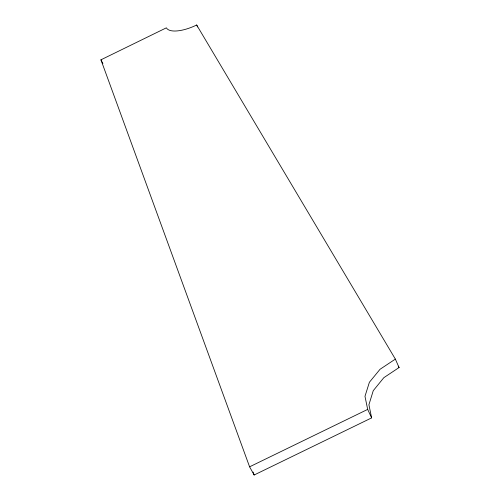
<?xml version="1.0" encoding="UTF-8"?>
<svg xmlns="http://www.w3.org/2000/svg" width="500" height="500" viewBox="0 0 500 500"><rect width="100%" height="100%" fill="white"/><g stroke="black" fill="none" stroke-linecap="round" stroke-linejoin="round"><path stroke-width="0.75" d="M399.062 367.544L383.837 377.675L373.256 390.669L368.913 404.744L371.637 417.881L254.15 475L249.594 466.819L100.938 59.812L166.388 27.819A27.581 10.55 -25.2 0 0 196.663 25L395.363 359.106L399.062 367.544L398.263 366.2M395.363 359.106L380.056 369.269L369.394 382.262L364.981 396.312L367.675 409.406L371.637 417.881M249.594 466.819L367.675 409.406M100.938 59.812L102.906 63.606M196.663 25L197.575 26.969M253.075 472.069L254.15 475"/></g></svg>
